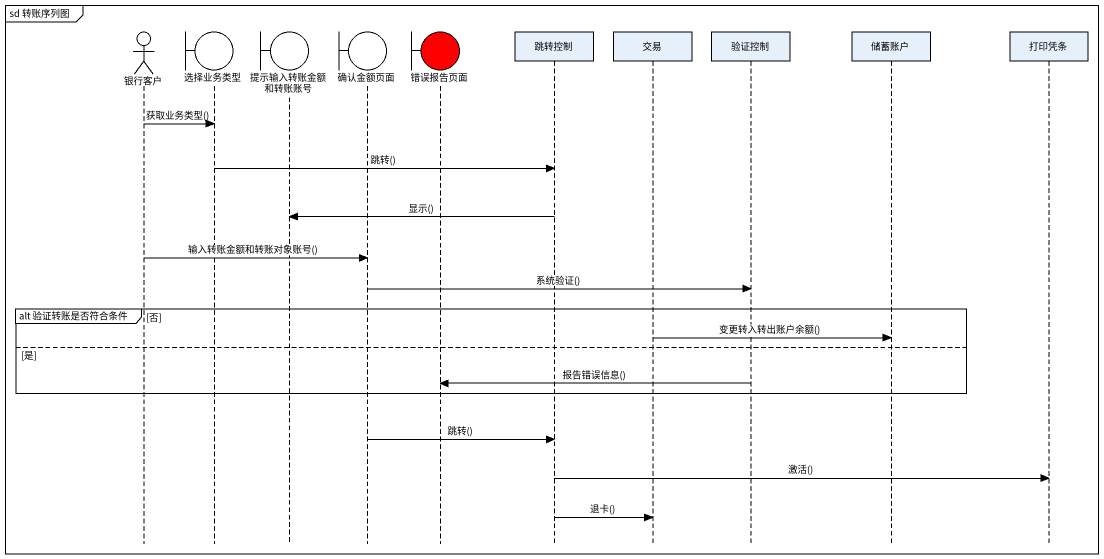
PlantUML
@startuml
mainframe sd 转账序列图
hide footbox
actor 银行客户
boundary 选择业务类型
boundary 提示输入转账金额和转账账号
boundary 确认金额页面
boundary 错误报告页面 #FF0000
participant 跳转控制
participant 交易
participant 验证控制
participant 储蓄账户
participant 打印凭条

银行客户 -> 选择业务类型 : 获取业务类型()
选择业务类型 -> 跳转控制 : 跳转()
跳转控制 -> 提示输入转账金额和转账账号 : 显示()
银行客户 -> 确认金额页面 : 输入转账金额和转账对象账号()
确认金额页面 -> 验证控制 : 系统验证()
group alt 验证转账是否符合条件 [否]
  交易 -> 储蓄账户 : 变更转入转出账户余额()
else 是
  验证控制 -> 错误报告页面 : 报告错误信息()
end
确认金额页面 -> 跳转控制 : 跳转()
跳转控制 -> 打印凭条 : 激活()
跳转控制 -> 交易 : 退卡()
@enduml
